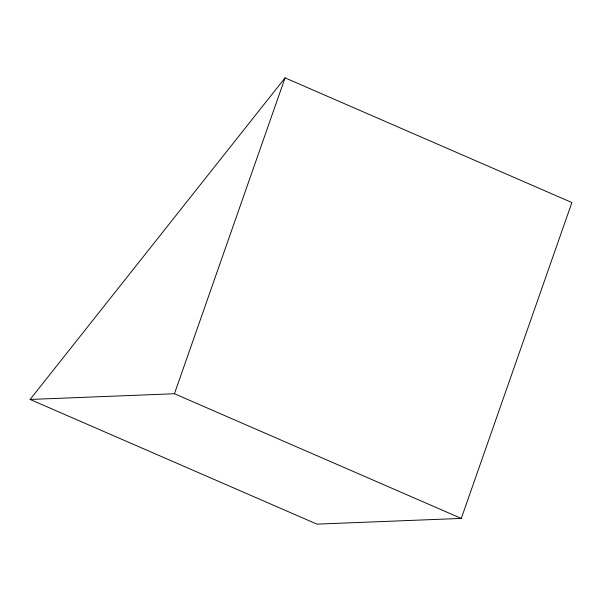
<?xml version="1.0" encoding="UTF-8"?>
<svg xmlns="http://www.w3.org/2000/svg" width="602" height="602" viewBox="0 0 602 602"><rect width="100%" height="100%" fill="white"/><g stroke="black" fill="none" stroke-linecap="round" stroke-linejoin="round"><path stroke-width="0.9" d="M30.1 399.45L174.437 393.738L285.055 77.869L571.9 202.55L461.282 518.42L316.945 524.131L30.1 399.45L285.055 77.869M174.437 393.738L461.282 518.42"/></g></svg>
